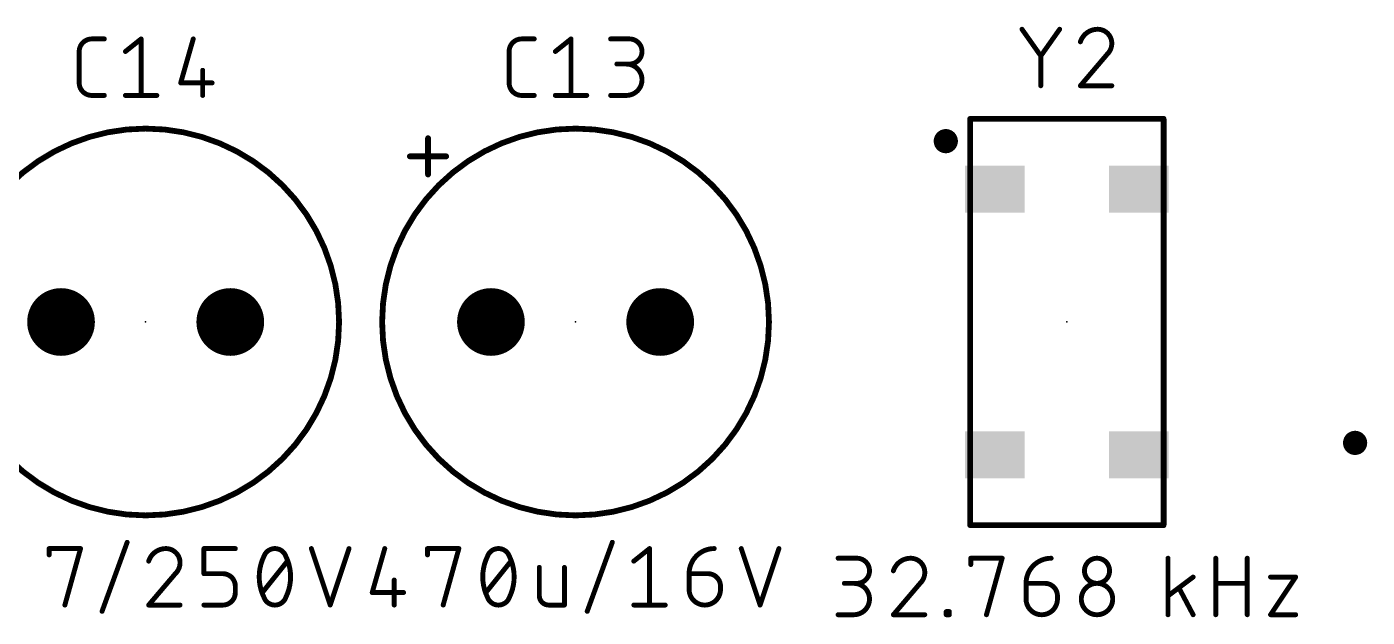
# Model space of a CAD drawing. Extents: x -104 to 160, y 0 to 118.
# Drawn here: x -79.93 to -52.21, y 52.31 to 64.53 of the extents above; entities that cross this region are included whole.
import ezdxf

# ---------------------------------------------------------------- set-up
doc = ezdxf.new("R2010")
doc.units = 0
for name, color, linetype in [('1', 12, 'CONTINUOUS'), ('17', 110, 'CONTINUOUS'), ('21', 253, 'CONTINUOUS'), ('23', 53, 'CONTINUOUS'), ('25', 253, 'CONTINUOUS'), ('27', 253, 'CONTINUOUS'), ('51', 253, 'CONTINUOUS')]:
    doc.layers.add(name, color=color, linetype=linetype)

# ---------------------------------------------------------------- blocks, each defined once
blk = doc.blocks.new('ROUNDP')
at = {"const_width": 0.5}
blk.add_lwpolyline([(0, -0.25, 1), (0, 0.25, 1), (0, -0.25)], format="xyb", dxfattribs=at)
blk = doc.blocks.new('RECT')
blk.add_solid([(-0.5, -0.5), (0.5, -0.5), (-0.5, 0.5), (0.5, 0.5)])

msp = doc.modelspace()

# ---------------------------------------------------------------- linework, layer by layer
at = {"layer": '21', "const_width": 0.12}
for points in [[(-60.42, 61.9102), (-60.42, 62.62)], [(-60.42, 62.62), (-56.42, 62.62)], [(-56.42, 62.62), (-56.42, 61.9102)], [(-71.6304, 62.2205), (-71.6304, 61.4705)], [(-72.0054, 61.8455), (-71.2554, 61.8455)], [(-60.42, 54.9298), (-60.42, 54.22)], [(-56.42, 54.22), (-56.42, 54.9298)], [(-60.42, 54.22), (-56.42, 54.22)]]:
    msp.add_lwpolyline(points, dxfattribs=at)
at = {"layer": '21'}
for points, const_width in [([(-60.39, 62.62, 1), (-60.45, 62.62)], 0.06), ([(-60.42, 62.65, 1), (-60.42, 62.59)], 0.06), ([(-56.39, 62.62, 1), (-56.45, 62.62)], 0.06), ([(-56.42, 62.59, 1), (-56.42, 62.65)], 0.06), ([(-77.47, 54.42, 1), (-77.47, 62.42, 1), (-77.47, 54.42)], 0.12), ([(-68.58, 54.42, 1), (-68.58, 62.42, 1), (-68.58, 54.42)], 0.12), ([(-60.924, 62.0352, 1), (-60.924, 62.2852, 1), (-60.924, 62.0352)], 0.25), ([(-71.6004, 62.2205, 1), (-71.6604, 62.2205)], 0.06), ([(-72.0054, 61.8755, 1), (-72.0054, 61.8155)], 0.06), ([(-71.2554, 61.8155, 1), (-71.2554, 61.8755)], 0.06), ([(-60.45, 61.9102, 1), (-60.39, 61.9102)], 0.06), ([(-56.45, 61.9102, 1), (-56.39, 61.9102)], 0.06), ([(-71.6604, 61.4705, 1), (-71.6004, 61.4705)], 0.06), ([(-52.46, 55.795, 1), (-52.46, 56.045, 1), (-52.46, 55.795)], 0.25), ([(-60.39, 54.9298, 1), (-60.45, 54.9298)], 0.06), ([(-56.39, 54.9298, 1), (-56.45, 54.9298)], 0.06), ([(-60.42, 54.25, 1), (-60.42, 54.19)], 0.06), ([(-60.45, 54.22, 1), (-60.39, 54.22)], 0.06), ([(-56.45, 54.22, 1), (-56.39, 54.22)], 0.06), ([(-56.42, 54.19, 1), (-56.42, 54.25)], 0.06)]:
    msp.add_lwpolyline(points, format="xyb", dxfattribs=dict(at, const_width=const_width))
at = {"layer": '23'}
for p in [(-77.47, 58.42), (-68.58, 58.42), (-58.42, 58.42)]:
    msp.add_point(p, dxfattribs=at)
at = {"layer": '25'}
for points, const_width in [([(-78.5843, 64.2742, 0.4142), (-78.844, 64.0146)], 0.1016), ([(-78.5843, 64.2996, 1), (-78.5843, 64.2488)], 0.0508), ([(-78.5843, 64.2488, 1), (-78.5843, 64.2996)], 0.0508), ([(-78.3247, 64.2488, 1), (-78.3247, 64.2996)], 0.0508), ([(-77.5382, 64.2742, 1), (-77.589, 64.2742)], 0.0508), ([(-77.5477, 64.2544, 1), (-77.5795, 64.294)], 0.0508), ([(-76.4611, 64.2672, 1), (-76.5099, 64.2812)], 0.0508), ([(-69.6943, 64.2742, 0.4142), (-69.954, 64.0146)], 0.1016), ([(-69.6943, 64.2996, 1), (-69.6943, 64.2488)], 0.0508), ([(-69.6943, 64.2488, 1), (-69.6943, 64.2996)], 0.0508), ([(-69.4347, 64.2488, 1), (-69.4347, 64.2996)], 0.0508), ([(-68.6482, 64.2742, 1), (-68.699, 64.2742)], 0.0508), ([(-68.6577, 64.2544, 1), (-68.6895, 64.294)], 0.0508), ([(-67.8551, 64.2996, 1), (-67.8551, 64.2488)], 0.0508), ([(-67.4657, 63.7549, 1), (-67.4657, 64.2742)], 0.1016), ([(-67.4657, 64.2996, 1), (-67.4657, 64.2488)], 0.0508), ([(-67.4657, 64.2488, 1), (-67.4657, 64.2996)], 0.0508), ([(-59.3278, 64.4888, 1), (-59.3693, 64.4596)], 0.0508), ([(-58.5488, 64.4596, 1), (-58.5903, 64.4888)], 0.0508), ([(-57.7836, 64.4742, 0.3252), (-58.1406, 64.2146)], 0.1016), ([(-57.4915, 64.1821, 0.4142), (-57.7836, 64.4742)], 0.1016), ([(-57.7836, 64.4996, 1), (-57.7836, 64.4488)], 0.0508), ([(-57.7836, 64.4488, 1), (-57.7836, 64.4996)], 0.0508), ([(-78.8186, 64.0146, 1), (-78.8694, 64.0146)], 0.0508), ([(-78.8694, 64.0146, 1), (-78.8186, 64.0146)], 0.0508), ([(-77.904, 64.0344, 1), (-77.8723, 63.9947)], 0.0508), ([(-69.9286, 64.0146, 1), (-69.9794, 64.0146)], 0.0508), ([(-69.9794, 64.0146, 1), (-69.9286, 64.0146)], 0.0508), ([(-69.014, 64.0344, 1), (-68.9823, 63.9947)], 0.0508), ([(-58.1648, 64.2224, 1), (-58.1164, 64.2067)], 0.0508), ([(-57.5889, 63.9549, 0.2053), (-57.4915, 64.1821)], 0.1016), ([(-57.4661, 64.1821, 1), (-57.5169, 64.1821)], 0.0508), ([(-57.5169, 64.1821, 1), (-57.4661, 64.1821)], 0.0508), ([(-67.7253, 63.7803, 1), (-67.7253, 63.7295)], 0.0508), ([(-67.5306, 63.1058, 1), (-67.5306, 63.7549)], 0.1016), ([(-67.5306, 63.7803, 1), (-67.5306, 63.7295)], 0.0508), ([(-67.4657, 63.7803, 1), (-67.4657, 63.7295)], 0.0508), ([(-67.4657, 63.7295, 1), (-67.4657, 63.7803)], 0.0508), ([(-58.9798, 63.9371, 1), (-58.9383, 63.9078)], 0.0508), ([(-58.9336, 63.9225, 1), (-58.9844, 63.9225)], 0.0508), ([(-58.9798, 63.9078, 1), (-58.9383, 63.9371)], 0.0508), ([(-57.6064, 63.9733, 1), (-57.5713, 63.9365)], 0.0508), ([(-57.5695, 63.9385, 1), (-57.6082, 63.9714)], 0.0508), ([(-76.2654, 63.6251, 1), (-76.3162, 63.6251)], 0.0508), ([(-78.844, 63.3654, 0.4142), (-78.5843, 63.1058)], 0.1016), ([(-78.8186, 63.3654, 1), (-78.8694, 63.3654)], 0.0508), ([(-78.8694, 63.3654, 1), (-78.8186, 63.3654)], 0.0508), ([(-76.7696, 63.3724, 1), (-76.7207, 63.3585)], 0.0508), ([(-76.7451, 63.3908, 1), (-76.7451, 63.34)], 0.0508), ([(-76.096, 63.34, 1), (-76.096, 63.3908)], 0.0508), ([(-69.954, 63.3654, 0.4142), (-69.6943, 63.1058)], 0.1016), ([(-69.9286, 63.3654, 1), (-69.9794, 63.3654)], 0.0508), ([(-69.9794, 63.3654, 1), (-69.9286, 63.3654)], 0.0508), ([(-58.9844, 63.3058, 1), (-58.9336, 63.3058)], 0.0508), ([(-58.16, 63.3223, 1), (-58.1212, 63.2893)], 0.0508), ([(-58.1406, 63.3312, 1), (-58.1406, 63.2804)], 0.0508), ([(-57.4915, 63.2804, 1), (-57.4915, 63.3312)], 0.0508), ([(-78.5843, 63.1312, 1), (-78.5843, 63.0804)], 0.0508), ([(-78.5843, 63.0804, 1), (-78.5843, 63.1312)], 0.0508), ([(-78.3247, 63.0804, 1), (-78.3247, 63.1312)], 0.0508), ([(-77.8881, 63.1312, 1), (-77.8881, 63.0804)], 0.0508), ([(-77.589, 63.1058, 1), (-77.5382, 63.1058)], 0.0508), ([(-77.239, 63.0804, 1), (-77.239, 63.1312)], 0.0508), ([(-76.3162, 63.1058, 1), (-76.2654, 63.1058)], 0.0508), ([(-69.6943, 63.1312, 1), (-69.6943, 63.0804)], 0.0508), ([(-69.6943, 63.0804, 1), (-69.6943, 63.1312)], 0.0508), ([(-69.4347, 63.0804, 1), (-69.4347, 63.1312)], 0.0508), ([(-68.9981, 63.1312, 1), (-68.9981, 63.0804)], 0.0508), ([(-68.699, 63.1058, 1), (-68.6482, 63.1058)], 0.0508), ([(-68.349, 63.0804, 1), (-68.349, 63.1312)], 0.0508), ([(-67.8551, 63.1312, 1), (-67.8551, 63.0804)], 0.0508), ([(-67.5306, 63.1312, 1), (-67.5306, 63.0804)], 0.0508), ([(-67.5306, 63.0804, 1), (-67.5306, 63.1312)], 0.0508)]:
    msp.add_lwpolyline(points, format="xyb", dxfattribs=dict(at, const_width=const_width))
at = {"layer": '25', "const_width": 0.1016}
for points in [[(-78.5843, 64.2742), (-78.3247, 64.2742)], [(-77.8881, 64.0146), (-77.5636, 64.2742)], [(-77.5636, 64.2742), (-77.5636, 63.1058)], [(-76.4855, 64.2742), (-76.7451, 63.3654)], [(-69.6943, 64.2742), (-69.4347, 64.2742)], [(-68.9981, 64.0146), (-68.6736, 64.2742)], [(-68.6736, 64.2742), (-68.6736, 63.1058)], [(-67.8551, 64.2742), (-67.4657, 64.2742)], [(-59.3485, 64.4742), (-58.959, 63.9225)], [(-58.959, 63.9225), (-58.5696, 64.4742)], [(-78.844, 63.3654), (-78.844, 64.0146)], [(-69.954, 63.3654), (-69.954, 64.0146)], [(-67.4657, 63.7549), (-67.7253, 63.7549)], [(-58.959, 63.3058), (-58.959, 63.9225)], [(-57.5889, 63.9549), (-58.1406, 63.3058)], [(-76.2908, 63.6251), (-76.2908, 63.1058)], [(-76.7451, 63.3654), (-76.096, 63.3654)], [(-58.1406, 63.3058), (-57.4915, 63.3058)], [(-78.3247, 63.1058), (-78.5843, 63.1058)], [(-77.8881, 63.1058), (-77.239, 63.1058)], [(-69.4347, 63.1058), (-69.6943, 63.1058)], [(-68.9981, 63.1058), (-68.349, 63.1058)], [(-67.8551, 63.1058), (-67.5306, 63.1058)]]:
    msp.add_lwpolyline(points, dxfattribs=at)
at = {"layer": '27', "const_width": 0.1016}
for points in [[(-79.4653, 53.6044), (-79.4653, 53.7342)], [(-79.4653, 53.7342), (-78.8162, 53.7342)], [(-78.8162, 53.7342), (-79.1408, 52.5658)], [(-78.3717, 52.436), (-77.8524, 53.864)], [(-76.2649, 53.2149), (-76.2649, 53.7342)], [(-76.2649, 53.7342), (-75.6158, 53.7342)], [(-74.0438, 53.7342), (-73.6544, 52.5658)], [(-73.6544, 52.5658), (-73.2649, 53.7342)], [(-72.5255, 53.7342), (-72.7851, 52.8254)], [(-71.6421, 53.6044), (-71.6421, 53.7342)], [(-71.6421, 53.7342), (-70.993, 53.7342)], [(-70.993, 53.7342), (-71.3176, 52.5658)], [(-68.3387, 52.436), (-67.8194, 53.864)], [(-67.3749, 53.4746), (-67.0504, 53.7342)], [(-67.0504, 53.7342), (-67.0504, 52.5658)], [(-65.1538, 53.7342), (-64.7644, 52.5658)], [(-64.7644, 52.5658), (-64.3749, 53.7342)], [(-75.057, 52.8254), (-74.5377, 53.4746)], [(-70.4342, 52.8254), (-69.9149, 53.4746)], [(-63.1507, 53.5342), (-62.7613, 53.5342)], [(-60.4075, 53.4044), (-60.4075, 53.5342)], [(-60.4075, 53.5342), (-59.7584, 53.5342)], [(-59.7584, 53.5342), (-60.083, 52.3658)], [(-56.3286, 52.3658), (-56.3286, 53.5342)], [(-55.3403, 52.3658), (-55.3403, 53.5342)], [(-54.6911, 53.5342), (-54.6911, 52.3658)], [(-76.8562, 53.2149), (-77.4079, 52.5658)], [(-75.8754, 53.2149), (-76.2649, 53.2149)], [(-69.3293, 53.3447), (-69.3293, 52.7605)], [(-68.81, 52.5658), (-68.81, 53.3447)], [(-66.2319, 53.2149), (-65.8424, 53.2149)], [(-66.2319, 52.8904), (-66.2319, 53.2149)], [(-75.6158, 52.8254), (-75.6158, 52.9553)], [(-72.3307, 53.0851), (-72.3307, 52.5658)], [(-65.5828, 52.9553), (-65.5828, 52.8904)], [(-62.7613, 53.0149), (-63.0209, 53.0149)], [(-61.456, 53.0149), (-62.0077, 52.3658)], [(-59.2645, 53.0149), (-58.8751, 53.0149)], [(-59.2645, 52.6904), (-59.2645, 53.0149)], [(-55.8093, 53.1447), (-56.3286, 52.7553)], [(-55.8093, 52.3658), (-56.1014, 52.9175)], [(-55.3403, 53.0149), (-54.6911, 53.0149)], [(-54.2085, 53.1447), (-53.6893, 53.1447)], [(-53.6893, 53.1447), (-54.2085, 52.3658)], [(-72.7851, 52.8254), (-72.136, 52.8254)], [(-58.6154, 52.7553), (-58.6154, 52.6904)], [(-77.4079, 52.5658), (-76.7588, 52.5658)], [(-76.2649, 52.5658), (-75.8754, 52.5658)], [(-69.1346, 52.5658), (-68.81, 52.5658)], [(-67.3749, 52.5658), (-66.7258, 52.5658)], [(-63.1507, 52.3658), (-62.8262, 52.3658)], [(-62.0077, 52.3658), (-61.3586, 52.3658)], [(-60.9155, 52.3658), (-60.9155, 52.4307)], [(-60.9155, 52.4307), (-60.8506, 52.4307)], [(-60.8506, 52.3658), (-60.9155, 52.3658)], [(-60.8506, 52.4307), (-60.8506, 52.3658)], [(-54.2085, 52.3658), (-53.6893, 52.3658)]]:
    msp.add_lwpolyline(points, dxfattribs=at)
at = {"layer": '27'}
for points, const_width in [([(-79.4399, 53.7342, 1), (-79.4907, 53.7342)], 0.0508), ([(-79.4653, 53.7596, 1), (-79.4653, 53.7088)], 0.0508), ([(-78.7917, 53.7274, 1), (-78.8407, 53.741)], 0.0508), ([(-78.8162, 53.7088, 1), (-78.8162, 53.7596)], 0.0508), ([(-77.8285, 53.8553, 1), (-77.8763, 53.8727)], 0.0508), ([(-77.0509, 53.7342, 0.3252), (-77.4079, 53.4746)], 0.1016), ([(-76.7588, 53.4421, 0.4142), (-77.0509, 53.7342)], 0.1016), ([(-77.0509, 53.7596, 1), (-77.0509, 53.7088)], 0.0508), ([(-77.0509, 53.7088, 1), (-77.0509, 53.7596)], 0.0508), ([(-76.2395, 53.7342, 1), (-76.2903, 53.7342)], 0.0508), ([(-76.2649, 53.7596, 1), (-76.2649, 53.7088)], 0.0508), ([(-75.6158, 53.7088, 1), (-75.6158, 53.7596)], 0.0508), ([(-74.7974, 53.7342, 0.3205), (-75.0246, 53.5719)], 0.1016), ([(-74.5702, 53.5719, 0.3205), (-74.7974, 53.7342)], 0.1016), ([(-74.7974, 53.7596, 1), (-74.7974, 53.7088)], 0.0508), ([(-74.7974, 53.7088, 1), (-74.7974, 53.7596)], 0.0508), ([(-74.0197, 53.7422, 1), (-74.0679, 53.7262)], 0.0508), ([(-73.2408, 53.7262, 1), (-73.289, 53.7422)], 0.0508), ([(-72.501, 53.7272, 1), (-72.5499, 53.7412)], 0.0508), ([(-71.6167, 53.7342, 1), (-71.6675, 53.7342)], 0.0508), ([(-71.6421, 53.7596, 1), (-71.6421, 53.7088)], 0.0508), ([(-70.9685, 53.7274, 1), (-71.0175, 53.741)], 0.0508), ([(-70.993, 53.7088, 1), (-70.993, 53.7596)], 0.0508), ([(-70.1746, 53.7342, 0.3205), (-70.4017, 53.5719)], 0.1016), ([(-69.9474, 53.5719, 0.3205), (-70.1746, 53.7342)], 0.1016), ([(-70.1746, 53.7596, 1), (-70.1746, 53.7088)], 0.0508), ([(-70.1746, 53.7088, 1), (-70.1746, 53.7596)], 0.0508), ([(-67.7955, 53.8553, 1), (-67.8433, 53.8727)], 0.0508), ([(-67.025, 53.7342, 1), (-67.0758, 53.7342)], 0.0508), ([(-67.0345, 53.7144, 1), (-67.0662, 53.754)], 0.0508), ([(-65.7126, 53.7342, 0.4142), (-66.2319, 53.2149)], 0.1016), ([(-65.7126, 53.7088, 1), (-65.7126, 53.7596)], 0.0508), ([(-65.1297, 53.7422, 1), (-65.1779, 53.7262)], 0.0508), ([(-64.3508, 53.7262, 1), (-64.399, 53.7422)], 0.0508), ([(-79.4907, 53.6044, 1), (-79.4399, 53.6044)], 0.0508), ([(-77.4321, 53.4824, 1), (-77.3837, 53.4667)], 0.0508), ([(-75.0246, 53.5719, 0.1139), (-75.1219, 53.15)], 0.1016), ([(-75.0486, 53.5802, 1), (-75.0005, 53.5637)], 0.0508), ([(-75.0017, 53.5608, 1), (-75.0474, 53.5831)], 0.0508), ([(-74.5473, 53.5831, 1), (-74.593, 53.5608)], 0.0508), ([(-74.4728, 53.15, 0.1139), (-74.5702, 53.5719)], 0.1016), ([(-74.5942, 53.5637, 1), (-74.5461, 53.5802)], 0.0508), ([(-74.5179, 53.4587, 1), (-74.5575, 53.4904)], 0.0508), ([(-71.6675, 53.6044, 1), (-71.6167, 53.6044)], 0.0508), ([(-70.4017, 53.5719, 0.1139), (-70.4991, 53.15)], 0.1016), ([(-70.4258, 53.5802, 1), (-70.3777, 53.5637)], 0.0508), ([(-70.3789, 53.5608, 1), (-70.4246, 53.5831)], 0.0508), ([(-69.9245, 53.5831, 1), (-69.9702, 53.5608)], 0.0508), ([(-69.85, 53.15, 0.1139), (-69.9474, 53.5719)], 0.1016), ([(-69.9714, 53.5637, 1), (-69.9233, 53.5802)], 0.0508), ([(-69.8951, 53.4587, 1), (-69.9347, 53.4904)], 0.0508), ([(-67.3908, 53.4944, 1), (-67.359, 53.4547)], 0.0508), ([(-63.1507, 53.5596, 1), (-63.1507, 53.5088)], 0.0508), ([(-62.7613, 53.0149, 1), (-62.7613, 53.5342)], 0.1016), ([(-62.7613, 53.5596, 1), (-62.7613, 53.5088)], 0.0508), ([(-62.7613, 53.5088, 1), (-62.7613, 53.5596)], 0.0508), ([(-61.6507, 53.5342, 0.3252), (-62.0077, 53.2746)], 0.1016), ([(-61.3586, 53.2421, 0.4142), (-61.6507, 53.5342)], 0.1016), ([(-61.6507, 53.5596, 1), (-61.6507, 53.5088)], 0.0508), ([(-61.6507, 53.5088, 1), (-61.6507, 53.5596)], 0.0508), ([(-60.3821, 53.5342, 1), (-60.4329, 53.5342)], 0.0508), ([(-60.4075, 53.5596, 1), (-60.4075, 53.5088)], 0.0508), ([(-59.734, 53.5274, 1), (-59.7829, 53.541)], 0.0508), ([(-59.7584, 53.5088, 1), (-59.7584, 53.5596)], 0.0508), ([(-58.7453, 53.5342, 0.4142), (-59.2645, 53.0149)], 0.1016), ([(-58.7453, 53.5088, 1), (-58.7453, 53.5596)], 0.0508), ([(-57.5374, 53.2746, 1), (-58.0566, 53.2746)], 0.1016), ([(-56.3032, 53.5342, 1), (-56.354, 53.5342)], 0.0508), ([(-55.3149, 53.5342, 1), (-55.3657, 53.5342)], 0.0508), ([(-54.6657, 53.5342, 1), (-54.7165, 53.5342)], 0.0508), ([(-76.8562, 53.2149, 0.2053), (-76.7588, 53.4421)], 0.1016), ([(-76.8737, 53.2333, 1), (-76.8386, 53.1965)], 0.0508), ([(-76.8368, 53.1985, 1), (-76.8755, 53.2314)], 0.0508), ([(-76.7334, 53.4421, 1), (-76.7842, 53.4421)], 0.0508), ([(-76.7842, 53.4421, 1), (-76.7334, 53.4421)], 0.0508), ([(-76.2649, 53.2403, 1), (-76.2649, 53.1895)], 0.0508), ([(-76.2903, 53.2149, 1), (-76.2395, 53.2149)], 0.0508), ([(-75.6158, 52.9553, 0.4142), (-75.8754, 53.2149)], 0.1016), ([(-75.8754, 53.2403, 1), (-75.8754, 53.1895)], 0.0508), ([(-75.8754, 53.1895, 1), (-75.8754, 53.2403)], 0.0508), ([(-69.3039, 53.3447, 1), (-69.3547, 53.3447)], 0.0508), ([(-68.7846, 53.3447, 1), (-68.8354, 53.3447)], 0.0508), ([(-66.2319, 53.2403, 1), (-66.2319, 53.1895)], 0.0508), ([(-66.2065, 53.2149, 1), (-66.2573, 53.2149)], 0.0508), ([(-66.2573, 53.2149, 1), (-66.2065, 53.2149)], 0.0508), ([(-65.5828, 52.9553, 0.4142), (-65.8424, 53.2149)], 0.1016), ([(-65.8424, 53.2403, 1), (-65.8424, 53.1895)], 0.0508), ([(-65.8424, 53.1895, 1), (-65.8424, 53.2403)], 0.0508), ([(-62.0319, 53.2824, 1), (-61.9836, 53.2667)], 0.0508), ([(-61.456, 53.0149, 0.2053), (-61.3586, 53.2421)], 0.1016), ([(-61.3332, 53.2421, 1), (-61.384, 53.2421)], 0.0508), ([(-61.384, 53.2421, 1), (-61.3332, 53.2421)], 0.0508), ([(-60.4329, 53.4044, 1), (-60.3821, 53.4044)], 0.0508), ([(-58.0566, 53.2746, 1), (-57.5374, 53.2746)], 0.1016), ([(-58.0312, 53.2746, 1), (-58.082, 53.2746)], 0.0508), ([(-58.082, 53.2746, 1), (-58.0312, 53.2746)], 0.0508), ([(-57.512, 53.2746, 1), (-57.5628, 53.2746)], 0.0508), ([(-57.5628, 53.2746, 1), (-57.512, 53.2746)], 0.0508), ([(-75.5904, 52.9553, 1), (-75.6412, 52.9553)], 0.0508), ([(-75.6412, 52.9553, 1), (-75.5904, 52.9553)], 0.0508), ([(-75.1219, 53.15, 0.1139), (-75.0246, 52.7281)], 0.1016), ([(-75.0965, 53.15, 1), (-75.1473, 53.15)], 0.0508), ([(-75.1473, 53.15, 1), (-75.0965, 53.15)], 0.0508), ([(-74.5702, 52.7281, 0.1139), (-74.4728, 53.15)], 0.1016), ([(-74.4474, 53.15, 1), (-74.4982, 53.15)], 0.0508), ([(-74.4982, 53.15, 1), (-74.4474, 53.15)], 0.0508), ([(-72.3053, 53.0851, 1), (-72.3561, 53.0851)], 0.0508), ([(-70.4991, 53.15, 0.1139), (-70.4017, 52.7281)], 0.1016), ([(-70.4737, 53.15, 1), (-70.5245, 53.15)], 0.0508), ([(-70.5245, 53.15, 1), (-70.4737, 53.15)], 0.0508), ([(-69.9474, 52.7281, 0.1139), (-69.85, 53.15)], 0.1016), ([(-69.8246, 53.15, 1), (-69.8754, 53.15)], 0.0508), ([(-69.8754, 53.15, 1), (-69.8246, 53.15)], 0.0508), ([(-66.2319, 52.8904, 1), (-65.5828, 52.8904)], 0.1016), ([(-66.2065, 52.8904, 1), (-66.2573, 52.8904)], 0.0508), ([(-65.5574, 52.9553, 1), (-65.6082, 52.9553)], 0.0508), ([(-65.6082, 52.9553, 1), (-65.5574, 52.9553)], 0.0508), ([(-65.5574, 52.8904, 1), (-65.6082, 52.8904)], 0.0508), ([(-63.0209, 53.0403, 1), (-63.0209, 52.9895)], 0.0508), ([(-62.8262, 52.3658, 1), (-62.8262, 53.0149)], 0.1016), ([(-62.8262, 53.0403, 1), (-62.8262, 52.9895)], 0.0508), ([(-62.7613, 53.0403, 1), (-62.7613, 52.9895)], 0.0508), ([(-62.7613, 52.9895, 1), (-62.7613, 53.0403)], 0.0508), ([(-61.4735, 53.0333, 1), (-61.4385, 52.9965)], 0.0508), ([(-61.4366, 52.9985, 1), (-61.4754, 53.0314)], 0.0508), ([(-59.2645, 53.0403, 1), (-59.2645, 52.9895)], 0.0508), ([(-59.2392, 53.0149, 1), (-59.2899, 53.0149)], 0.0508), ([(-59.2899, 53.0149, 1), (-59.2392, 53.0149)], 0.0508), ([(-58.6154, 52.7553, 0.4142), (-58.8751, 53.0149)], 0.1016), ([(-58.8751, 53.0403, 1), (-58.8751, 52.9895)], 0.0508), ([(-58.8751, 52.9895, 1), (-58.8751, 53.0403)], 0.0508), ([(-57.4724, 52.6904, 1), (-58.1216, 52.6904)], 0.1016), ([(-56.079, 52.9294, 1), (-56.1239, 52.9057)], 0.0508), ([(-55.7941, 53.1244, 1), (-55.8245, 53.1651)], 0.0508), ([(-55.3403, 53.0403, 1), (-55.3403, 52.9895)], 0.0508), ([(-54.6911, 52.9895, 1), (-54.6911, 53.0403)], 0.0508), ([(-54.2085, 53.1701, 1), (-54.2085, 53.1193)], 0.0508), ([(-53.6681, 53.1306, 1), (-53.7104, 53.1588)], 0.0508), ([(-53.6893, 53.1193, 1), (-53.6893, 53.1701)], 0.0508), ([(-75.8754, 52.5658, 0.4142), (-75.6158, 52.8254)], 0.1016), ([(-75.5904, 52.8254, 1), (-75.6412, 52.8254)], 0.0508), ([(-75.6412, 52.8254, 1), (-75.5904, 52.8254)], 0.0508), ([(-75.0768, 52.8413, 1), (-75.0372, 52.8096)], 0.0508), ([(-75.0246, 52.7281, 0.3205), (-74.7974, 52.5658)], 0.1016), ([(-75.0005, 52.7363, 1), (-75.0486, 52.7198)], 0.0508), ([(-75.0474, 52.7169, 1), (-75.0017, 52.7392)], 0.0508), ([(-74.7974, 52.5658, 0.3205), (-74.5702, 52.7281)], 0.1016), ([(-74.593, 52.7392, 1), (-74.5473, 52.7169)], 0.0508), ([(-74.5461, 52.7198, 1), (-74.5942, 52.7363)], 0.0508), ([(-72.7851, 52.8508, 1), (-72.7851, 52.8)], 0.0508), ([(-72.8095, 52.8324, 1), (-72.7607, 52.8185)], 0.0508), ([(-72.136, 52.8, 1), (-72.136, 52.8508)], 0.0508), ([(-70.454, 52.8413, 1), (-70.4144, 52.8096)], 0.0508), ([(-70.3777, 52.7363, 1), (-70.4258, 52.7198)], 0.0508), ([(-70.4017, 52.7281, 0.3205), (-70.1746, 52.5658)], 0.1016), ([(-70.4246, 52.7169, 1), (-70.3789, 52.7392)], 0.0508), ([(-70.1746, 52.5658, 0.3205), (-69.9474, 52.7281)], 0.1016), ([(-69.9702, 52.7392, 1), (-69.9245, 52.7169)], 0.0508), ([(-69.9233, 52.7198, 1), (-69.9714, 52.7363)], 0.0508), ([(-69.3293, 52.7605, 0.4142), (-69.1346, 52.5658)], 0.1016), ([(-69.3039, 52.7605, 1), (-69.3547, 52.7605)], 0.0508), ([(-69.3547, 52.7605, 1), (-69.3039, 52.7605)], 0.0508), ([(-66.2573, 52.8904, 1), (-66.2065, 52.8904)], 0.0508), ([(-65.6082, 52.8904, 1), (-65.5574, 52.8904)], 0.0508), ([(-59.2645, 52.6904, 1), (-58.6154, 52.6904)], 0.1016), ([(-59.2391, 52.6904, 1), (-59.2899, 52.6904)], 0.0508), ([(-59.2899, 52.6904, 1), (-59.2392, 52.6904)], 0.0508), ([(-58.59, 52.7553, 1), (-58.6408, 52.7553)], 0.0508), ([(-58.6408, 52.7553, 1), (-58.59, 52.7553)], 0.0508), ([(-58.59, 52.6904, 1), (-58.6408, 52.6904)], 0.0508), ([(-58.6408, 52.6904, 1), (-58.59, 52.6904)], 0.0508), ([(-58.1216, 52.6904, 1), (-57.4724, 52.6904)], 0.1016), ([(-58.0962, 52.6904, 1), (-58.147, 52.6904)], 0.0508), ([(-58.147, 52.6904, 1), (-58.0962, 52.6904)], 0.0508), ([(-57.447, 52.6904, 1), (-57.4978, 52.6904)], 0.0508), ([(-57.4978, 52.6904, 1), (-57.447, 52.6904)], 0.0508), ([(-56.3438, 52.7756, 1), (-56.3134, 52.7349)], 0.0508), ([(-79.1652, 52.5726, 1), (-79.1163, 52.559)], 0.0508), ([(-78.3956, 52.4447, 1), (-78.3478, 52.4273)], 0.0508), ([(-77.4273, 52.5823, 1), (-77.3886, 52.5493)], 0.0508), ([(-77.4079, 52.5912, 1), (-77.4079, 52.5404)], 0.0508), ([(-76.7588, 52.5404, 1), (-76.7588, 52.5912)], 0.0508), ([(-76.2649, 52.5912, 1), (-76.2649, 52.5404)], 0.0508), ([(-75.8754, 52.5912, 1), (-75.8754, 52.5404)], 0.0508), ([(-75.8754, 52.5404, 1), (-75.8754, 52.5912)], 0.0508), ([(-74.7974, 52.5912, 1), (-74.7974, 52.5404)], 0.0508), ([(-74.7974, 52.5404, 1), (-74.7974, 52.5912)], 0.0508), ([(-73.6785, 52.5738, 1), (-73.6303, 52.5578)], 0.0508), ([(-73.6785, 52.5578, 1), (-73.6303, 52.5738)], 0.0508), ([(-72.3561, 52.5658, 1), (-72.3053, 52.5658)], 0.0508), ([(-71.342, 52.5726, 1), (-71.2931, 52.559)], 0.0508), ([(-70.1746, 52.5912, 1), (-70.1746, 52.5404)], 0.0508), ([(-70.1746, 52.5404, 1), (-70.1746, 52.5912)], 0.0508), ([(-69.1346, 52.5912, 1), (-69.1346, 52.5404)], 0.0508), ([(-69.1346, 52.5404, 1), (-69.1346, 52.5912)], 0.0508), ([(-68.8354, 52.5658, 1), (-68.7846, 52.5658)], 0.0508), ([(-68.81, 52.5404, 1), (-68.81, 52.5912)], 0.0508), ([(-68.3626, 52.4447, 1), (-68.3148, 52.4273)], 0.0508), ([(-67.3749, 52.5912, 1), (-67.3749, 52.5404)], 0.0508), ([(-67.0758, 52.5658, 1), (-67.025, 52.5658)], 0.0508), ([(-66.7258, 52.5404, 1), (-66.7258, 52.5912)], 0.0508), ([(-64.7885, 52.5738, 1), (-64.7403, 52.5578)], 0.0508), ([(-64.7885, 52.5578, 1), (-64.7403, 52.5738)], 0.0508), ([(-63.1507, 52.3912, 1), (-63.1507, 52.3404)], 0.0508), ([(-62.8262, 52.3912, 1), (-62.8262, 52.3404)], 0.0508), ([(-62.8262, 52.3404, 1), (-62.8262, 52.3912)], 0.0508), ([(-62.0271, 52.3823, 1), (-61.9884, 52.3493)], 0.0508), ([(-62.0077, 52.3912, 1), (-62.0077, 52.3404)], 0.0508), ([(-61.3586, 52.3404, 1), (-61.3586, 52.3912)], 0.0508), ([(-60.8901, 52.4307, 1), (-60.9409, 52.4307)], 0.0508), ([(-60.9155, 52.4561, 1), (-60.9155, 52.4053)], 0.0508), ([(-60.9155, 52.3912, 1), (-60.9155, 52.3404)], 0.0508), ([(-60.9409, 52.3658, 1), (-60.8901, 52.3658)], 0.0508), ([(-60.8252, 52.4307, 1), (-60.876, 52.4307)], 0.0508), ([(-60.876, 52.3658, 1), (-60.8252, 52.3658)], 0.0508), ([(-60.8506, 52.4053, 1), (-60.8506, 52.4561)], 0.0508), ([(-60.8506, 52.3404, 1), (-60.8506, 52.3912)], 0.0508), ([(-60.1075, 52.3726, 1), (-60.0585, 52.359)], 0.0508), ([(-56.354, 52.3658, 1), (-56.3032, 52.3658)], 0.0508), ([(-55.8318, 52.3539, 1), (-55.7869, 52.3777)], 0.0508), ([(-55.3657, 52.3658, 1), (-55.3149, 52.3658)], 0.0508), ([(-54.7165, 52.3658, 1), (-54.6657, 52.3658)], 0.0508), ([(-54.2297, 52.3799, 1), (-54.1874, 52.3517)], 0.0508), ([(-54.2085, 52.3912, 1), (-54.2085, 52.3404)], 0.0508), ([(-53.6893, 52.3404, 1), (-53.6893, 52.3912)], 0.0508)]:
    msp.add_lwpolyline(points, format="xyb", dxfattribs=dict(at, const_width=const_width))
at = {"layer": '51', "const_width": 0.12}
for points in [[(-60.42, 54.22), (-60.42, 62.62)], [(-60.42, 62.62), (-56.42, 62.62)], [(-56.42, 62.62), (-56.42, 54.22)], [(-56.42, 54.22), (-60.42, 54.22)]]:
    msp.add_lwpolyline(points, dxfattribs=at)
at = {"layer": '51'}
for points, const_width in [([(-60.39, 62.62, 1), (-60.45, 62.62)], 0.06), ([(-60.42, 62.65, 1), (-60.42, 62.59)], 0.06), ([(-56.39, 62.62, 1), (-56.45, 62.62)], 0.06), ([(-56.42, 62.59, 1), (-56.42, 62.65)], 0.06), ([(-77.47, 54.42, 1), (-77.47, 62.42, 1), (-77.47, 54.42)], 0.12), ([(-68.58, 54.42, 1), (-68.58, 62.42, 1), (-68.58, 54.42)], 0.12), ([(-60.42, 54.25, 1), (-60.42, 54.19)], 0.06), ([(-60.45, 54.22, 1), (-60.39, 54.22)], 0.06), ([(-56.45, 54.22, 1), (-56.39, 54.22)], 0.06), ([(-56.42, 54.19, 1), (-56.42, 54.25)], 0.06)]:
    msp.add_lwpolyline(points, format="xyb", dxfattribs=dict(at, const_width=const_width))

# ---------------------------------------------------------------- block references
at = {"layer": '1', "xscale": 1.2354, "yscale": 0.9723}
for p in [(-59.91, 61.17), (-56.93, 61.17), (-59.91, 55.67), (-56.93, 55.67)]:
    msp.add_blockref('RECT', p, dxfattribs=at)
at = {"layer": '17', "xscale": 1.4, "yscale": 1.4}
for p in [(-79.22, 58.42), (-79.22, 58.42), (-75.72, 58.42), (-75.72, 58.42), (-70.33, 58.42), (-70.33, 58.42), (-66.83, 58.42), (-66.83, 58.42)]:
    msp.add_blockref('ROUNDP', p, dxfattribs=at)

doc.saveas('drawing.dxf')
